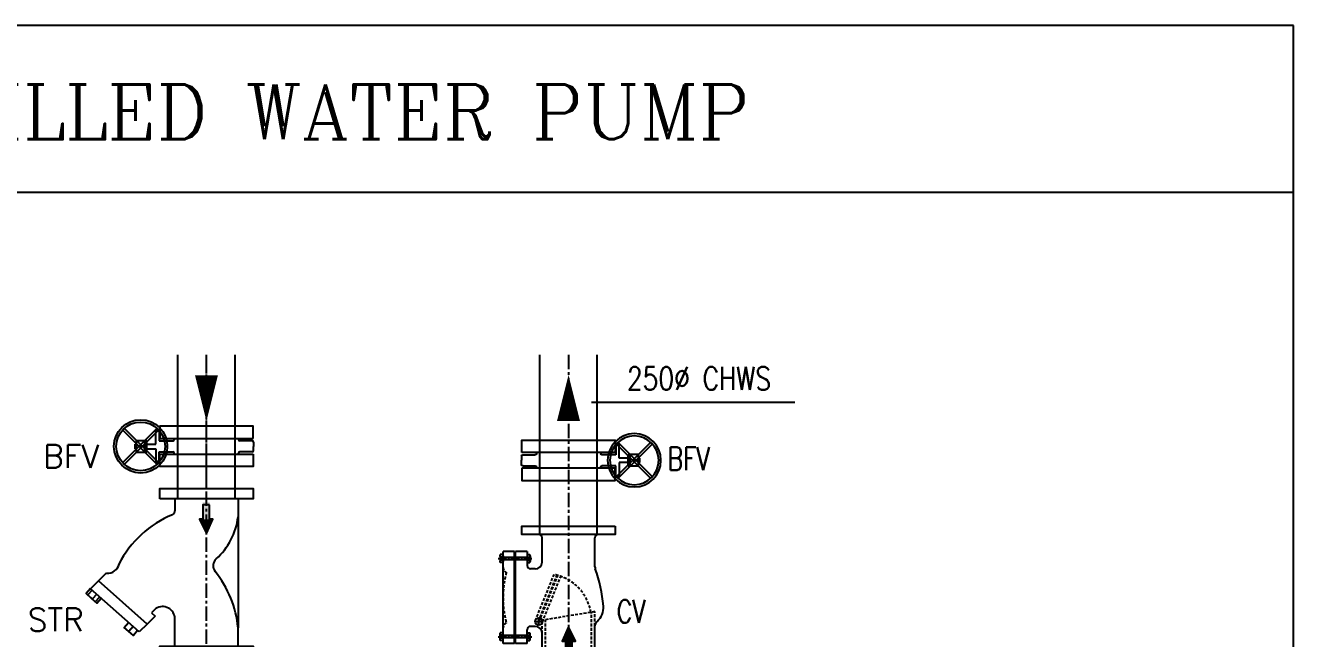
# Model space of a CAD drawing. Extents: x 462150 to 608263, y 35809 to 85242.
# Drawn here: x 483132 to 488649, y 47915 to 50582 of the extents above; entities that cross this region are included whole.
import ezdxf

# ---------------------------------------------------------------- set-up
doc = ezdxf.new("R2010")
doc.units = 0
doc.header["$LTSCALE"] = 500
doc.header["$MEASUREMENT"] = 0
for name, pattern in [('CENTER', [2, 1.25, -0.25, 0.25, -0.25]), ('CENTER2', [1.125, 0.75, -0.125, 0.125, -0.125]), ('HIDDEN', [0.375, 0.25, -0.125])]:
    doc.linetypes.add(name, pattern=pattern)
for name, color, linetype in [('AC-TEXT-L', 1, 'Continuous'), ('M-ACTEXT', 2, 'Continuous'), ('M-CHWS', 6, 'Continuous'), ('M-VALVES', 14, 'Continuous'), ('PL-W-TEXT', 7, 'Continuous')]:
    doc.layers.add(name, color=color, linetype=linetype)
doc.styles.add('FF-LOOP', font='romanc.shx', dxfattribs={"height": 2})
doc.styles.add('ROMANS', font='romans.shx', dxfattribs={"width": 0.8, "height": 100})

# ---------------------------------------------------------------- blocks, each defined once
blk = doc.blocks.new('Y-STR250')
for p, q in [((44.8, 137.5), (123.3, 137.5)), ((123.3, 137.5), (606.7, 137.5)), ((685.2, 137.5), (606.7, 137.5)), ((44.8, -137.5), (96.4, -137.5)), ((685.2, -137.5), (567.1, -137.5)), ((522, -220.3), (540.9, -239.2)), ((589.5, -257.8), (401.3, -469.9)), ((540.9, -239.2), (555, -223.2)), ((555, -223.2), (589.5, -257.8)), ((589.5, -257.8), (624.1, -292.4)), ((624.1, -292.4), (435.9, -504.4)), ((401.3, -469.9), (366.7, -435.3)), ((435.9, -504.4), (401.3, -469.9))]:
    blk.add_line(p, q)
for points in [[(44.8, -202.5), (0, -202.5), (0, 202.5), (44.8, 202.5)], [(730, -202.5), (685.2, -202.5), (685.2, 202.5), (730, 202.5)], [(71.3, 13.9), (71.3, -16.1), (133.8, -16.1), (133.8, -29.8), (196.3, 0), (133.8, 27.5), (133.8, 13.9)]]:
    blk.add_lwpolyline(points, close=True)
for points in [[(618, -299.3), (639.6, -317.6), (605, -358.4), (582.8, -339.5)], [(600.4, -319.4), (622.3, -338)], [(366.7, -435.3), (367.6, -434.3)], [(435.4, -504), (456.4, -523), (492.3, -483.4), (470.7, -463.8)], [(441.9, -497.5), (462.9, -516.5), (498.8, -476.9), (477.2, -457.3)], [(459.6, -477.4), (480.8, -496.7)]]:
    blk.add_lwpolyline(points)
for centre, radius, start, end in [((90, -149), 288.5, 41.4814, 83.3678), ((648.4, -317.5), 456.9, 95.2387, 128.9905), ((336, 71), 41.7, 224.087, 306.7293), ((96.4, -158.3), 20.8, 32.4815, 90), ((536, 25.8), 456.1, 202.2849, 242.9559), ((567.1, -191.2), 53.7, 90.0222, 212.9244), ((319, -428.4), 49, 353.1667, 78.6901)]:
    blk.add_arc(centre, radius, start, end)
for points in [[(60.4, 13.9), (60.4, -16.1), (133.8, 13.9), (133.8, -16.1)], [(133.8, -29.8), (133.8, 27.5), (196.3, 0)]]:
    blk.add_solid(points)
blk = doc.blocks.new('bf250a')
for p, q in [((-282.7, 37.5), (-357.7, 112.5)), ((-289.8, 37.5), (-214.8, 112.5)), ((-289.8, 30.5), (-364.8, 105.4)), ((-305, 59), (-260, 59)), ((-305, 9), (-305, 59)), ((-282.7, 30.5), (-207.7, 105.4)), ((-267.5, 9), (-267.5, 59)), ((-260, 9), (-260, 59)), ((-220.8, 103), (-210.8, 103)), ((-220.8, 44), (-220.8, 103)), ((-205.8, 98), (-205.8, 58)), ((-205.8, 58), (-145, 58)), ((-140, 68), (-140, 63)), ((-140, 68), (140, 68)), ((-125, 0), (-125, 68)), ((125, 0), (125, 68)), ((140, 68), (140, 63)), ((199, 58), (145, 58)), ((-289.8, 37.5), (-364.8, -37.4)), ((-282.7, 30.5), (-357.7, -44.5)), ((-310, 24), (-310, 44)), ((-305, 44), (-310, 44)), ((-305, 24), (-310, 24)), ((-305, 9), (-260, 9)), ((-289.8, 30.5), (-214.8, -44.5)), ((-282.7, 37.5), (-207.7, -37.4)), ((-260, 16.5), (-260, 51.5)), ((-260, 44), (-220.8, 44)), ((-260, 24), (-220.8, 24)), ((-220.8, 24), (-220.8, -35)), ((-205.8, -30), (-205.8, 10)), ((-205.8, 10), (-145, 10)), ((-140, 0), (-140, 5)), ((-140, 0), (140, 0)), ((140, 0), (140, 5)), ((199, 10), (145, 10)), ((204, 53), (204, 34)), ((204, 15), (204, 34)), ((-220.8, -35), (-210.8, -35))]:
    blk.add_line(p, q)
for radius in [116, 106, 5]:
    blk.add_circle((-286.2, 34), radius)
for centre, start, end in [((-210.8, 98), 0, 90), ((-145, 63), 270, 0), ((145, 63), 180, 270), ((199, 53), 0, 90), ((-145, 5), 0, 90), ((145, 5), 90, 180), ((199, 15), 270, 0), ((-210.8, -30), 270, 0)]:
    blk.add_arc(centre, 5, start, end)
blk = doc.blocks.new('CV250')
for p, q in [((-115, 466), (-115, 571.2)), ((115, 445.5), (115, 571.2)), ((-286.5, 498.1), (-296.7, 498.1)), ((-285, 111), (-285, 511)), ((-235, 511), (-285, 511)), ((-235, 146.1), (-235, 511)), ((-230, 146.1), (-230, 511)), ((-180, 511), (-230, 511)), ((-180, 511), (-180, 451)), ((-178.5, 498.1), (-168.3, 498.1)), ((-298.1, 493.2), (-298.1, 468.5)), ((-286.5, 487.4), (-296.7, 487.4)), ((-286.5, 474.3), (-296.7, 474.3)), ((-286.5, 463.6), (-296.7, 463.6)), ((-285, 493.2), (-285, 468.5)), ((-180, 485.9), (-285, 485.9)), ((-180, 475.9), (-285, 475.9)), ((-180, 493.2), (-180, 468.5)), ((-178.5, 487.4), (-168.3, 487.4)), ((-178.5, 474.3), (-168.3, 474.3)), ((-178.5, 463.6), (-168.3, 463.6)), ((-166.9, 493.2), (-166.9, 468.5)), ((-145, 436), (-165, 436)), ((-129.1, 189.6), (-129.1, 224.9)), ((-180, 111), (-180, 171)), ((-145, 186), (-165, 186)), ((-146.8, 207.2), (-111.5, 207.2)), ((115, 50.8), (115, 188.5)), ((-298.1, 128.8), (-298.1, 153.5)), ((-286.5, 158.4), (-296.7, 158.4)), ((-286.5, 147.7), (-296.7, 147.7)), ((-286.5, 134.6), (-296.7, 134.6)), ((-286.5, 123.9), (-296.7, 123.9)), ((-285, 128.8), (-285, 153.5)), ((-180, 146.1), (-285, 146.1)), ((-180, 136.1), (-285, 136.1)), ((-235, 111), (-285, 111)), ((-235, 111), (-235, 136.1)), ((-230, 111), (-230, 136.1)), ((-180, 111), (-230, 111)), ((-180, 128.8), (-180, 153.5)), ((-178.5, 158.4), (-168.3, 158.4)), ((-178.5, 147.7), (-168.3, 147.7)), ((-178.5, 134.6), (-168.3, 134.6)), ((-178.5, 123.9), (-168.3, 123.9)), ((-166.9, 128.8), (-166.9, 153.5)), ((-115, 50.8), (-115, 156))]:
    blk.add_line(p, q)
at = {"linetype": 'CENTER2', "ltscale": 0.1}
for p, q in [((-306.7, 481), (-159.4, 481)), ((-306.7, 141), (-159.4, 141))]:
    blk.add_line(p, q, dxfattribs=at)
at = {"linetype": 'HIDDEN', "ltscale": 0.1}
for p, q in [((-144.5, 209.9), (-62.5, 411.3)), ((-131.1, 207.6), (-50.1, 408.5)), ((-127.2, 206.9), (-46.3, 407.5)), ((-113.8, 204.5), (-33.6, 403.5)), ((115, 250), (-115, 212.4)), ((100, 35.8), (100, 247.6)), ((115, 188.5), (115, 250)), ((-115, 156), (-115, 212.4)), ((-100, 35.8), (-100, 214.8))]:
    blk.add_line(p, q, dxfattribs=at)
for points in [[(202.5, 622), (202.5, 586.2), (-202.5, 586.2), (-202.5, 622)], [(-13.9, 59.6), (16.1, 59.6), (16.1, 122.1), (29.8, 122.1), (0, 184.6), (-27.5, 122.1), (-13.9, 122.1)], [(202.5, 35.8), (202.5, 0), (-202.5, 0), (-202.5, 35.8)]]:
    blk.add_lwpolyline(points, close=True)
for radius in [15.6, 2]:
    blk.add_circle((-129.1, 207.2), radius)
for centre, radius, start, end in [((-130, 571.2), 15, 0, 90), ((130, 571.2), 15, 90, 180), ((-287.7, 492.7), 10.5, 149.3068, 210.6932), ((-295.5, 492.7), 10.5, 329.3068, 30.6932), ((-169.5, 492.7), 10.5, 149.3068, 210.6932), ((-177.3, 492.7), 10.5, 329.3068, 30.6932), ((-282.7, 480.8), 15.4, 154.8391, 205.1609), ((-287.7, 468.9), 10.5, 149.3068, 210.6932), ((-300.4, 480.8), 15.4, 334.8391, 25.1609), ((-295.5, 468.9), 10.5, 329.3068, 30.6932), ((-164.6, 480.8), 15.4, 154.8391, 205.1609), ((-169.5, 468.9), 10.5, 149.3068, 210.6932), ((-165, 451), 15, 180, 270), ((-182.3, 480.8), 15.4, 334.8391, 25.1609), ((-177.3, 468.9), 10.5, 329.3068, 30.6932), ((-145, 466), 30, 270, 0), ((140, 445.5), 25, 180, 199.8642), ((-485.1, 222.1), 638.8, 4.7005, 19.6552), ((74.8, 267.1), 77.1, 309.6734, 5.4877), ((-165, 171), 15, 90, 180), ((-145, 156), 30, 0, 90), ((140, 188.5), 25, 129.6734, 180), ((-287.7, 153.1), 10.5, 149.3068, 210.6932), ((-282.7, 141.2), 15.4, 154.8391, 205.1609), ((-287.7, 129.3), 10.5, 149.3068, 210.6932), ((-295.5, 153.1), 10.5, 329.3068, 30.6932), ((-300.4, 141.2), 15.4, 334.8391, 25.1609), ((-295.5, 129.3), 10.5, 329.3068, 30.6932), ((-169.5, 153.1), 10.5, 149.3068, 210.6932), ((-164.6, 141.2), 15.4, 154.8391, 205.1609), ((-169.5, 129.3), 10.5, 149.3068, 210.6932), ((-177.3, 153.1), 10.5, 329.3068, 30.6932), ((-182.3, 141.2), 15.4, 334.8391, 25.1609), ((-177.3, 129.3), 10.5, 329.3068, 30.6932), ((-130, 50.8), 15, 270, 0), ((130, 50.8), 15, 180, 270)]:
    blk.add_arc(centre, radius, start, end)
for centre, radius, start, end in [((-258.8, 444.4), 26.2, 184.1617, 243.2525), ((143.8, 311), 428.8, 165.1346, 194.8654), ((-100, 214.8), 200, 9.2899, 79.1906), ((-258.8, 177.6), 26.2, 116.7475, 175.8383)]:
    blk.add_arc(centre, radius, start, end, dxfattribs=at)
for points in [[(29.8, 122.1), (-27.5, 122.1), (0, 184.6)], [(-13.9, 59.6), (16.1, 59.6), (-13.9, 122.1), (16.1, 122.1)]]:
    blk.add_solid(points)
blk = doc.blocks.new('A$C19AF36D1')
at = {"color": 7, "linetype": 'CENTER', "ltscale": 0.1}
for p, q in [((763.2, 1375), (763.2, 4032.1)), ((763.2, 3458.3), (763.2, 4032.1)), ((2338.2, 4032.1), (2338.2, 1090))]:
    blk.add_line(p, q, dxfattribs=at)
at = {"layer": 'AC-TEXT-L'}
blk.add_line((2438.2, 3826.1), (3322, 3826.1), dxfattribs=at)
at = {"layer": 'M-CHWS', "linetype": 'Continuous'}
for p, q in [((638.2, 3405.6), (638.2, 4032.1)), ((888.2, 3405.6), (888.2, 4032.1)), ((2213.2, 3250.9), (2213.2, 4032.1)), ((2463.2, 3250.9), (2463.2, 4032.1))]:
    blk.add_line(p, q, dxfattribs=at)
for points in [[(763.2, 3743.3, 0, 100, 0), (763.2, 3943.3, 100, 100, 0)], [(2338.2, 3944.1, 0, 100, 0), (2338.2, 3744.1, 100, 100, 0)]]:
    blk.add_lwpolyline(points, format="xyseb", dxfattribs=at)
at = {"layer": 'M-VALVES'}
for points in [[(965.7, 3667.7), (965.7, 3721.4), (560.7, 3721.4), (560.7, 3667.7)], [(2135.7, 3607), (2135.7, 3660.8), (2540.7, 3660.8), (2540.7, 3607)], [(965.7, 3599.7), (965.7, 3545.9), (560.7, 3545.9), (560.7, 3599.7)], [(2135.7, 3539), (2135.7, 3485.3), (2540.7, 3485.3), (2540.7, 3539)]]:
    blk.add_lwpolyline(points, close=True, dxfattribs=at)
for name, p in [('bf250a', (763.2, 3599.7)), ('CV250', (2338.2, 2664.7))]:
    blk.add_blockref(name, p, dxfattribs=at)
at = {"layer": 'M-VALVES', "xscale": -1}
blk.add_blockref('bf250a', (2338.2, 3539), dxfattribs=at)
at = {"layer": 'M-VALVES', "rotation": 270}
blk.add_blockref('Y-STR250', (763.2, 3450.4), dxfattribs=at)
at = {"layer": 'M-ACTEXT', "style": 'ROMANS'}
for s, p in [('BFV', (52.8, 3541, 3468.7)), ('STR', (-14.3, 2829.5, 3468.7))]:
    blk.add_text(s, height=100, dxfattribs=at).set_placement(p)
at = {"layer": 'M-ACTEXT', "style": 'ROMANS', "width": 0.75}
for s, p in [('BFV', (2769.5, 3530.5, 2775)), ('CV', (2548, 2865.8, 2775))]:
    blk.add_text(s, height=100, dxfattribs=at).set_placement(p)
at = {"layer": 'M-ACTEXT', "insert": (2591.9, 3979.1), "char_height": 100, "width": 1721.352, "attachment_point": 1, "style": 'ROMANS'}
blk.add_mtext('250%%C CHWS', dxfattribs=at)

msp = doc.modelspace()

# ---------------------------------------------------------------- linework, layer by layer
for p, q in [((488648.7, 50582.4), (480068, 50582.4)), ((488648.7, 43978.2), (488648.7, 50582.4)), ((488648.7, 49854.9), (480068, 49854.9))]:
    msp.add_line(p, q)

# ---------------------------------------------------------------- block references
msp.add_blockref('A$C19AF36D1', (483156.4, 45117.4))

# ---------------------------------------------------------------- texts
at = {"layer": 'PL-W-TEXT', "style": 'FF-LOOP'}
msp.add_text('CHILLED WATER PUMP', height=238.14, dxfattribs=at).set_placement((482548.9, 50087.1, 0))

doc.saveas('drawing.dxf')
